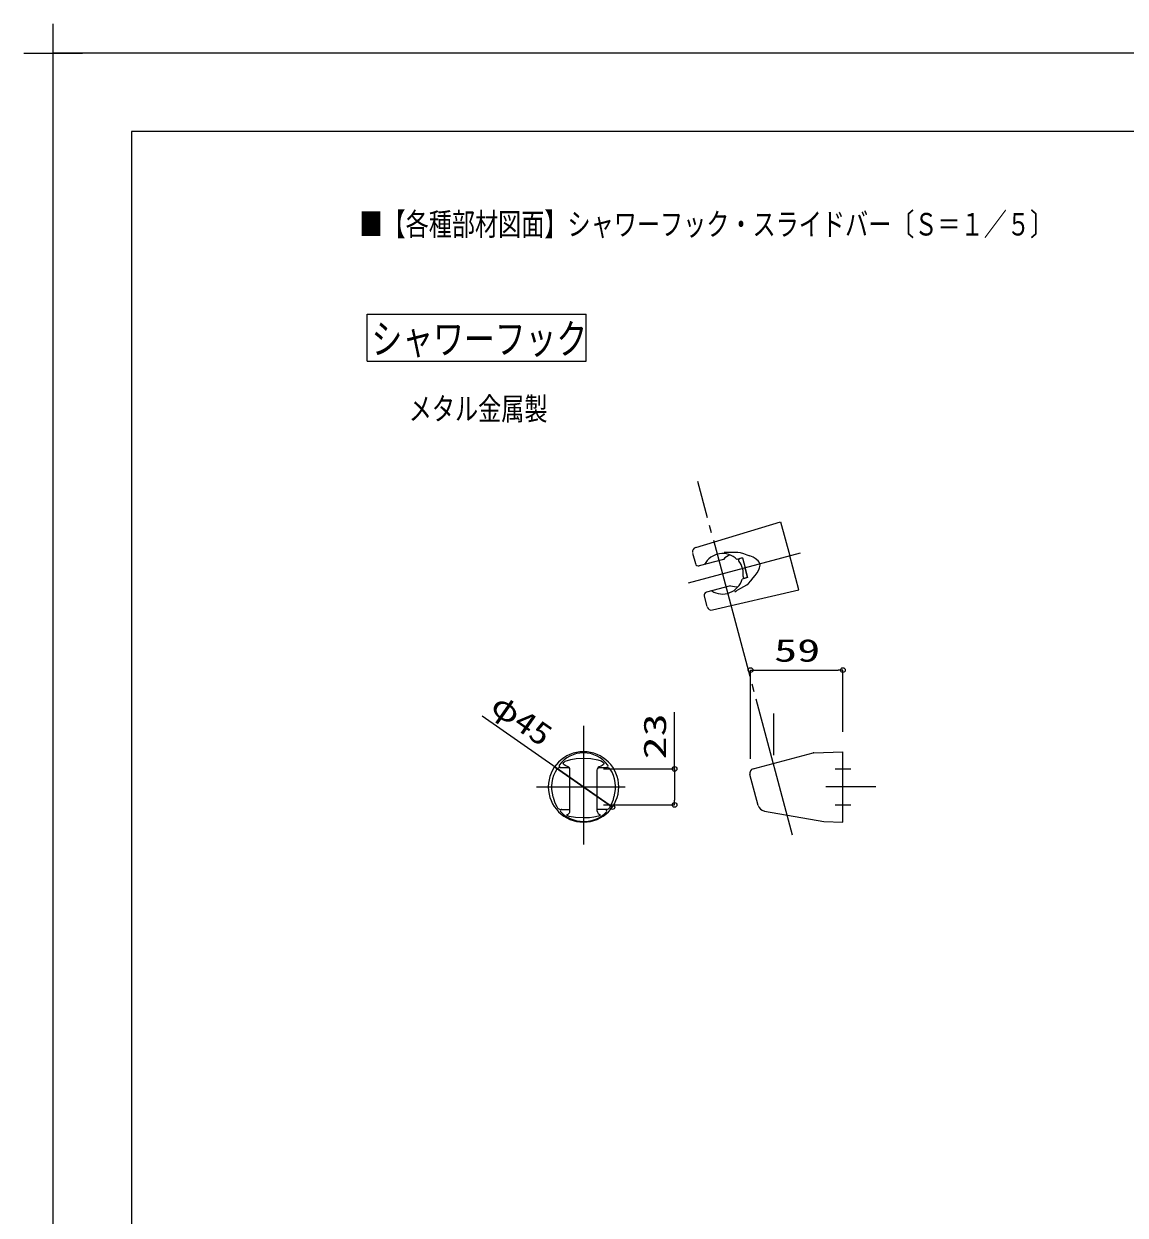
# Model space of a CAD drawing. Units: millimetres on the paper. Extents: x -305 to 305, y -152 to 152.
# Drawn here: x -304.8 to -164, y 0 to 152.3 of the extents above; entities that cross this region are included whole.
import ezdxf
from ezdxf.enums import TextEntityAlignment as Align

# ---------------------------------------------------------------- set-up
doc = ezdxf.new("R2010")
doc.units = ezdxf.units.MM
doc.linetypes.add('LONG_CHAIN', pattern=[21, 18, -1, 1, -1])
for name, color, linetype, lineweight in [('0-1_1図面枠', 7, 'Continuous', 9), ('0-2_0', 7, 'Continuous', 9), ('0-3_VIEW0001', 7, 'Continuous', 9), ('0-4_図面枠', 3, 'Continuous', 9), ('0-5_DEFPOINTS', 7, 'Continuous', 9)]:
    doc.layers.add(name, color=color, linetype=linetype, lineweight=lineweight)
doc.styles.add('ＭＳ ゴシック', font='')
doc.styles.get('ＭＳ ゴシック').set_extended_font_data('MS Gothic')

# ---------------------------------------------------------------- blocks, each defined once
blk = doc.blocks.new('グループ-6')
at = {"layer": '0-1_1図面枠'}
for p, q in [((-4200, 2895), (-4200, 3045)), ((-4275, 2970), (-4125, 2970))]:
    blk.add_line(p, q, dxfattribs=at)
blk = doc.blocks.new('_ORIGIN')
at = {"layer": '0-2_0'}
blk.add_line((0, 0), (-1, 0), dxfattribs=at)
blk.add_circle((0, 0), 0.5, dxfattribs=at)

msp = doc.modelspace()

# ---------------------------------------------------------------- linework, layer by layer
at = {"layer": '0-3_VIEW0001'}
for p, q in [((-260.911, 109.146), (-260.911, 115.146)), ((-260.911, 115.146), (-232.911, 115.146)), ((-232.911, 109.146), (-232.911, 115.146)), ((-260.911, 109.146), (-232.911, 109.146)), ((-218.892, 85.334), (-208.062, 88.616)), ((-208.062, 88.616), (-206.897, 84.269)), ((-219.298, 84.605), (-218.94, 83.268)), ((-215.356, 83.815), (-218.45, 82.986)), ((-212.942, 83.996), (-213.644, 83.807)), ((-212.942, 83.996), (-213.281, 83.905)), ((-212.942, 83.996), (-212.605, 82.74)), ((-212.941, 83.996), (-212.268, 81.484)), ((-205.732, 79.923), (-206.897, 84.269)), ((-212.269, 81.484), (-212.605, 82.74)), ((-212.269, 81.484), (-212.972, 81.296)), ((-212.269, 81.484), (-212.608, 81.393)), ((-214.45, 80.434), (-217.544, 79.605)), ((-216.753, 77.35), (-205.732, 79.923)), ((-217.827, 79.115), (-217.469, 77.779)), ((-211.9, 58.304), (-211.9, 69.66)), ((-211.3, 69.66), (-200.7, 69.66)), ((-200.1, 61.774), (-200.1, 69.66)), ((-221.613, 57.03), (-221.613, 64.292)), ((-208.978, 64.108), (-208.978, 58.775)), ((-229.554, 52.151), (-246.203, 63.793)), ((-211.547, 57.046), (-203.91, 59.092)), ((-203.826, 59.104), (-200.1, 59.234)), ((-200.1, 50.227), (-200.1, 59.234)), ((-236.93, 57.309), (-229.554, 52.151)), ((-236.173, 57.192), (-236.314, 57.192)), ((-236.173, 57.192), (-235.192, 57.192)), ((-234.992, 51.625), (-234.992, 56.967)), ((-231.492, 51.625), (-231.492, 56.967)), ((-231.292, 57.192), (-230.311, 57.192)), ((-230.702, 57.03), (-221.613, 57.03)), ((-230.17, 57.192), (-230.311, 57.192)), ((-221.613, 56.43), (-221.613, 53.03)), ((-210.917, 52.376), (-211.971, 56.311)), ((-237.143, 53.469), (-237.131, 53.441)), ((-236.659, 52.225), (-236.557, 52.048)), ((-236.22, 51.864), (-234.992, 51.864)), ((-230.263, 51.864), (-231.492, 51.864)), ((-230.702, 52.43), (-221.613, 52.43)), ((-229.821, 52.228), (-229.927, 52.048)), ((-210.125, 51.65), (-202.546, 50.312)), ((-202.546, 50.312), (-200.1, 50.227))]:
    msp.add_line(p, q, dxfattribs=at)
at = {"layer": '0-3_VIEW0001', "linetype": 'LONG_CHAIN'}
for p, q in [((-206.516, 48.548), (-218.635, 93.777)), ((-219.828, 80.805), (-205.509, 84.641)), ((-233.242, 62.546), (-233.242, 47.565)), ((-233.242, 60.73), (-233.242, 47.385)), ((-201.1, 57.03), (-199.1, 57.03)), ((-239.242, 54.73), (-227.919, 54.73)), ((-195.895, 54.73), (-202.287, 54.73)), ((-201.1, 52.43), (-199.1, 52.43))]:
    msp.add_line(p, q, dxfattribs=at)
at = {"layer": '0-3_VIEW0001'}
for points in [[(-215.271, 84.739), (-215.072, 84.739), (-214.354, 84.733), (-213.927, 84.74), (-213.504, 84.725), (-213.227, 84.684), (-212.787, 84.55), (-212.354, 84.383), (-211.973, 84.251)], [(-211.302, 81.747), (-211.048, 82.08), (-210.834, 82.457), (-210.736, 82.718), (-210.689, 83.061), (-210.715, 83.247), (-210.797, 83.441), (-210.927, 83.62), (-211.292, 83.925), (-211.581, 84.088), (-211.973, 84.251)], [(-213.914, 79.676), (-213.742, 79.775), (-213.123, 80.139), (-212.75, 80.347), (-212.391, 80.572), (-212.172, 80.745), (-211.858, 81.082), (-211.566, 81.443), (-211.302, 81.747)], [(-235.206, 57.297), (-235.514, 57.412), (-235.719, 57.538), (-235.796, 57.623), (-235.832, 57.734), (-235.777, 57.872), (-235.6, 58.012), (-234.875, 58.254), (-234.195, 58.357), (-233.242, 58.404), (-232.304, 58.359), (-231.434, 58.214), (-231.005, 58.072), (-230.695, 57.856), (-230.652, 57.734), (-230.663, 57.672), (-230.697, 57.609), (-230.843, 57.482), (-230.999, 57.399), (-231.278, 57.297)], [(-231.262, 51.263), (-231.163, 51.199), (-231.132, 51.136), (-231.177, 51.061), (-231.321, 50.984), (-231.912, 50.851), (-232.465, 50.795), (-233.242, 50.77), (-234.258, 50.815), (-235.065, 50.951), (-235.317, 51.069), (-235.352, 51.136), (-235.321, 51.199), (-235.222, 51.263)]]:
    msp.add_lwpolyline(points, dxfattribs=at)
for centre, radius, start, end in [((-218.718, 84.76), 0.6, 106.85924, 188.59563), ((-215.472, 81.972), 2.59, 45.12781, 152.49336), ((-213.764, 82.429), 2.11, 111.69219, 138.9645), ((-213.229, 83.712), 0.2, 104.99901, 218.66901), ((-218.553, 83.372), 0.4, 195, 285), ((-215.368, 82), 2.54, 351.33, 38.668), ((-215.472, 81.972), 2.59, 237.50664, 344.8722), ((-212.659, 81.587), 0.2, 171.33, 284.99899), ((-217.44, 79.219), 0.4, 104.99999, 195), ((-213.764, 82.429), 2.11, 251.0355, 278.30781), ((-216.889, 77.934), 0.6, 201.40458, 283.14077), ((-233.242, 54.73), 4.5, 90, 270), ((-233.242, 55.275), 3.816, 35.75123, 144.24877), ((-233.242, 54.73), 4.5, 270, 90), ((-203.812, 58.704), 0.4, 92, 105), ((-233.242, 54.73), 4.1, 146.135, 197.917), ((-236.314, 56.792), 0.4, 90, 146.13599), ((-236.173, 57.392), 0.2, 145.982, 270), ((-235.292, 57.01), 0.3, 0, 73.25271), ((-235.192, 56.992), 0.2, 0, 90), ((-231.192, 57.01), 0.3, 106.74729, 180.00001), ((-231.292, 56.992), 0.2, 90, 180), ((-230.311, 57.392), 0.2, 270, 34.018), ((-230.17, 56.792), 0.4, 33.865, 90), ((-233.242, 54.73), 4.1, 342.084, 33.865), ((-211.392, 56.466), 0.6, 105, 195), ((-233.215, 54.256), 4, 191.755, 210.465), ((-233.269, 54.256), 4, 329.535, 348.246), ((-229.721, 53.592), 0.4, 335.387, 342.084), ((-236.22, 52.264), 0.4, 212.676, 270), ((-236.009, 51.664), 0.2, 90, 204.62), ((-230.474, 51.664), 0.2, 320.56, 90), ((-230.263, 52.264), 0.4, 270, 327.325), ((-209.951, 52.635), 1, 195.00001, 260), ((-233.235, 54.391), 4.079, 223.54674, 315.5997), ((-235.392, 51.625), 0.4, 295.21016, 0), ((-231.092, 51.625), 0.4, 179.99999, 244.78985)]:
    msp.add_arc(centre, radius, start, end, dxfattribs=at)
at = {"layer": '0-4_図面枠'}
msp.add_lwpolyline([(-291.017, -138.498), (108.983, -138.498), (108.983, 138.502), (-291.017, 138.502)], close=True, dxfattribs=at)
at = {"layer": '0-5_DEFPOINTS'}
for p in [(118.983, 148.502), (-301.017, -148.498)]:
    msp.add_line(p, (-301.017, 148.502), dxfattribs=at)

# ---------------------------------------------------------------- block references
at = {"layer": '0-1_1図面枠', "xscale": 0.05, "yscale": 0.05}
msp.add_blockref('グループ-6', (-91.017, 0.002), dxfattribs=at)
at = {"layer": '0-3_VIEW0001', "xscale": 0.6, "yscale": 0.6}
for p, rotation in [((-211.9, 69.66), 180), ((-221.613, 57.03), 90), ((-229.554, 52.151), 325.03535), ((-221.613, 52.43), 270)]:
    msp.add_blockref('_ORIGIN', p, dxfattribs=dict(at, rotation=rotation))
msp.add_blockref('_ORIGIN', (-200.1, 69.66), dxfattribs=at)

# ---------------------------------------------------------------- texts
at = {"layer": '0-2_0', "style": 'ＭＳ ゴシック', "width": 0.75}
msp.add_text('■【各種部材図面】シャワーフック・スライドバー〔Ｓ＝１／５〕', height=2.889, dxfattribs=at).set_placement((-261.889, 124.331), align=Align.BOTTOM_LEFT)
at = {"layer": '0-3_VIEW0001', "style": 'ＭＳ ゴシック'}
for s, height, width, p in [('シャワーフック', 3.849, 0.75, (-260.34, 108.907)), ('メタル金属製', 2.889, 0.75, (-255.577, 100.745)), ('59', 2.889, 1.5, (-208.891, 69.868))]:
    msp.add_text(s, height=height, dxfattribs=dict(at, width=width)).set_placement(p, align=Align.BOTTOM_LEFT)
for s, height, rotation, width, p in [('φ45', 2.886, 325.035, 1.2, (-245.86, 63.808)), ('23', 2.889, 90, 1.5, (-221.821, 58.246))]:
    msp.add_text(s, height=height, rotation=rotation, dxfattribs=dict(at, width=width)).set_placement(p, align=Align.BOTTOM_LEFT)

doc.saveas('drawing.dxf')
